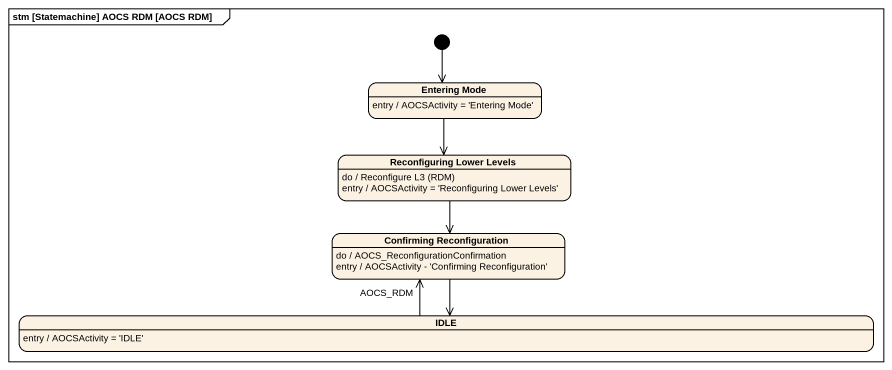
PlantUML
@startuml
mainframe stm [Statemachine] AOCS RDM [AOCS RDM]
hide empty description
state "Entering Mode" as Entering_Mode
Entering_Mode : entry / AOCSActivity = 'Entering Mode'
state "Reconfiguring Lower Levels" as Reconfiguring_Lower_Levels
Reconfiguring_Lower_Levels : do / Reconfigure L3 (RDM)
Reconfiguring_Lower_Levels : entry / AOCSActivity = 'Reconfiguring Lower Levels'
state "Confirming Reconfiguration" as Confirming_Reconfiguration
Confirming_Reconfiguration : do / AOCS_ReconfigurationConfirmation
Confirming_Reconfiguration : entry / AOCSActivity - 'Confirming Reconfiguration'
state IDLE
IDLE : entry / AOCSActivity = 'IDLE'
[*] --> Entering_Mode
Entering_Mode --> Reconfiguring_Lower_Levels
Reconfiguring_Lower_Levels --> Confirming_Reconfiguration
Confirming_Reconfiguration --> IDLE
IDLE -up-> Confirming_Reconfiguration : AOCS_RDM
@enduml
